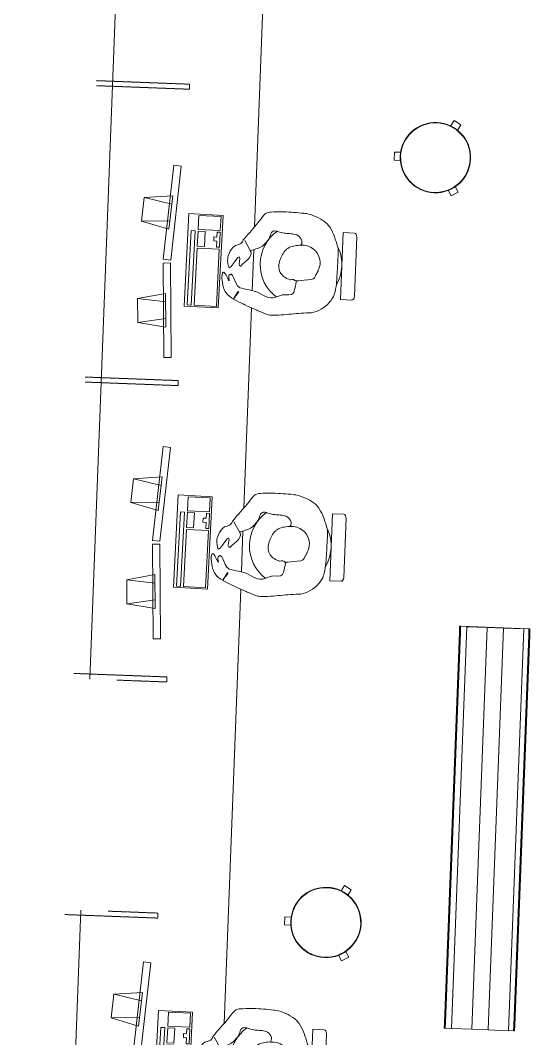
# Model space of a CAD drawing. Header units: millimetres. Extents: x 17567 to 83301, y -4294 to 56331.
# Drawn here: x 53362 to 55903, y 7733 to 12797 of the extents above; entities that cross this region are included whole.
import ezdxf

# ---------------------------------------------------------------- set-up
doc = ezdxf.new("R2010")
doc.units = ezdxf.units.MM
doc.header["$MEASUREMENT"] = 0
doc.linetypes.add('Hidden', pattern=[7.14375, 4.7625, -2.38125])
doc.linetypes.add('Hidden dense', pattern=[3.2, 1.6, -1.6])
for name, color, linetype, lineweight in [('E-ELEC-EQPM', 71, 'Continuous', 13), ('E-ELEC-EQPM-HDLN', 91, 'Hidden', 13), ('I-FURN', 40, 'Continuous', 13), ('Q-CASE', 33, 'Continuous', 13), ('Q-CASE-HDLN', 33, 'Hidden dense', 13), ('Q-SPCQ', 91, 'Continuous', 13)]:
    doc.layers.add(name, color=color, linetype=linetype, lineweight=lineweight)

# ---------------------------------------------------------------- blocks, each defined once
blk = doc.blocks.new('New Furniture_Mobile Whiteboard_NR1 - NR1-9722481-GA PLAN - LEVEL 11')
at = {"layer": 'I-FURN'}
for p, q in [((-955.3, -425), (-928.4, -425)), ((-955.3, -430), (-955.3, -425)), ((-928.4, -430), (-955.3, -430)), ((-955.3, -460.4), (-955.3, -430)), ((1014.7, -425), (-928.4, -425)), ((-928.4, -430), (1014.7, -430)), ((1014.7, -425), (1044.7, -425)), ((1044.7, -430), (1014.7, -430)), ((1044.7, -430), (1044.7, -425)), ((1044.7, -425), (1044.7, -430)), ((1044.7, -431.5), (1044.7, -425)), ((1044.7, -768.3), (1044.7, -431.5)), ((-956, -460.4), (1044, -460.4)), ((-956, -561.8), (-956, -460.4)), ((1044, -460.4), (1044, -561.8)), ((-956, -561.8), (1044, -561.8)), ((-956, -642.6), (-956, -561.8)), ((1044, -642.6), (1044, -561.8)), ((1044, -642.6), (-956, -642.6)), ((-956, -744), (-956, -642.6)), ((1044, -642.6), (1044, -744)), ((1044, -744), (-956, -744)), ((-955.3, -770), (-955.3, -744)), ((-955.3, -775), (-955.3, -770)), ((-955.3, -770), (-928.4, -770)), ((-928.4, -775), (-955.3, -775)), ((1014.7, -770), (-928.4, -770)), ((-928.4, -775), (1014.7, -775)), ((1014.7, -770), (1044.7, -770)), ((1044.7, -775), (1014.7, -775)), ((1044.7, -775), (1044.7, -768.3)), ((1044.7, -775), (1044.7, -770)), ((1044.7, -770), (1044.7, -775))]:
    blk.add_line(p, q, dxfattribs=at)
blk = doc.blocks.new('BVN_Permiter Desk_Match Ex South - BVN_Permiter Desk_WEST-9756980-GA PLAN - LEVEL 11')
at = {"layer": 'Q-CASE'}
for p, q in [((4936.7, 30), (-2955.3, 30)), ((10562.7, 30), (6086.7, 30)), ((4400.3, -703), (6562.1, -703)), ((6648, -703), (6851.8, -703)), ((6965.3, -703), (7962.1, -703)), ((8048, -703), (8251.8, -703)), ((8365.3, -703), (10562.7, -703))]:
    blk.add_line(p, q, dxfattribs=at)
at = {"layer": 'Q-CASE-HDLN', "lineweight": 13}
for p, q in [((4911.7, -353), (4911.7, 110)), ((6111.7, 110), (6111.7, -353)), ((7561.7, -353), (7561.7, 110)), ((7561.7, -353), (7561.7, 110)), ((7586.7, 110), (7586.7, -353)), ((7586.7, 110), (7586.7, -353)), ((9036.7, -353), (9036.7, 110)), ((9036.7, -353), (9036.7, 110)), ((9061.7, 110), (9061.7, -353)), ((9061.7, 110), (9061.7, -353)), ((4936.7, -105), (4936.7, -353)), ((6086.7, -353), (6086.7, -105)), ((4936.7, -353), (4911.7, -353)), ((6111.7, -353), (6086.7, -353)), ((7586.7, -353), (7561.7, -353)), ((7586.7, -353), (7561.7, -353)), ((9061.7, -353), (9036.7, -353)), ((9061.7, -353), (9036.7, -353))]:
    blk.add_line(p, q, dxfattribs=at)
blk = doc.blocks.new('POWER_DATA_DROPPER - POWER_DATA_DROPPER-V132-GA PLAN - LEVEL 11')
at = {"layer": 'E-ELEC-EQPM-HDLN'}
for q in [(0, 200), (-200, 0), (0, -200), (200, 0)]:
    blk.add_line((0, 0), q, dxfattribs=at)
blk.add_circle((0, 0), 1800, dxfattribs=at)
for start, end in [(52.8635, 99.0221), (108.2435, 110.1621), (114.687, 187.2701), (35.289, 37.0873), (0.5651, 1.2218), (238.8, 335.1765), (209.3891, 210.0482), (212.7837, 213.4429)]:
    blk.add_arc((0, 0), 1800, start, end, dxfattribs=at)
blk = doc.blocks.new('New Furniture_Monitor _ Chair - Perimeter Desking-9838932-GA PLAN - LEVEL 11')
at = {"layer": 'I-FURN'}
for p, q in [((-231.6, -75.6), (-229.3, 94.4)), ((230.7, 88.1), (-229.3, 94.4)), ((230.7, 88.1), (228.3, -81.9)), ((-231.6, -75.6), (228.3, -81.9)), ((-469.1, -159.9), (-466.4, -122.9)), ((-466.4, -122.9), (2.3, -157.1)), ((486.5, -136), (17, -157.3)), ((488.1, -173.1), (486.5, -136)), ((-0.4, -194.1), (-469.1, -159.9)), ((-150, -171.5), (-317.8, -159.2)), ((-317.8, -159.2), (-303.4, -300.6)), ((-275.4, -162.3), (-303.1, -299.2)), ((-192.4, -168.4), (-184.8, -309.1)), ((-184.8, -309.1), (-150, -171.5)), ((-0.4, -194.1), (2.3, -157.1)), ((18.7, -194.4), (17, -157.3)), ((18.7, -194.4), (488.1, -173.1)), ((168.8, -175.9), (337, -168.2)), ((199.8, -314.5), (168.8, -175.9)), ((211.4, -173.9), (199.8, -314.5)), ((294.4, -170.2), (318.4, -307.8)), ((337, -168.2), (318.7, -309.1)), ((-303.4, -300.6), (-184.8, -309.1)), ((318.7, -309.1), (199.8, -314.5))]:
    blk.add_line(p, q, dxfattribs=at)
at = {"layer": 'Q-SPCQ'}
for p, q in [((-224.8, -25.4), (-223.3, 84.6)), ((-153.3, 83.6), (-223.3, 84.6)), ((-154.8, -26.4), (-153.3, 83.6)), ((-145.5, 83.5), (-145.7, 68.5)), ((-145.7, 68.5), (-120.7, 68.2)), ((-70.5, 82.5), (-145.5, 83.5)), ((-120.7, 68.2), (-120.9, 53.2)), ((-120.9, 53.2), (-100.9, 52.9)), ((-100.9, 52.9), (-100.7, 67.9)), ((-100.7, 67.9), (-70.7, 67.5)), ((-70.7, 67.5), (-70.5, 82.5)), ((-60.5, 82.3), (-62, -27.6)), ((224.5, 78.4), (-60.5, 82.3)), ((222.9, -31.6), (224.5, 78.4)), ((-147, -26.5), (-146.5, 8.5)), ((-146.5, 8.5), (-71.5, 7.5)), ((-71.5, 7.5), (-72, -27.5)), ((-224.8, -25.4), (-154.8, -26.4)), ((-147.5, -61.5), (-147.2, -41.5)), ((-147.2, -41.5), (222.7, -46.6)), ((-72, -27.5), (-147, -26.5)), ((-62, -27.6), (222.9, -31.6)), ((222.7, -46.6), (222.5, -66.6)), ((222.5, -66.6), (-147.5, -61.5))]:
    blk.add_line(p, q, dxfattribs=at)
blk = doc.blocks.new('Existing Furniture_Aalto Stool 60_EC4 - EC4A-10015310-GA PLAN - LEVEL 11')
at = {"layer": 'I-FURN'}
for p, q in [((20, 205), (-20, 205)), ((-20, 172.8), (-20, 205)), ((20, 205), (20, 172.8)), ((-187.5, -85.2), (-159.6, -69.1)), ((-187.5, -85.2), (-167.5, -119.8)), ((159.6, -69.1), (187.5, -85.2)), ((167.5, -119.8), (187.5, -85.2)), ((-139.6, -103.7), (-167.5, -119.8)), ((167.5, -119.8), (139.6, -103.7))]:
    blk.add_line(p, q, dxfattribs=at)
for radius, start, end in [(175, 360, 180), (173, 360, 180), (173, 0, 180), (175, 180, 360), (173, 180, 360), (173, 180, 0)]:
    blk.add_arc((0, 0), radius, start, end, dxfattribs=at)
blk = doc.blocks.new('Man_Sitting_01_ENT - Man Sitting-9509311-GA PLAN - LEVEL 11')
at = {"layer": 'I-FURN'}
for p, q in [((-29.7, 150.7), (-18.6, 158.5)), ((-29.7, 150.7), (-18.6, 158.5)), ((-18.6, 158.5), (-7.3, 165.3)), ((-18.6, 158.5), (-7.3, 165.3)), ((-7.3, 165.3), (4.2, 170.8)), ((-7.3, 165.3), (4.2, 170.8)), ((4.2, 170.8), (15.9, 174.8)), ((4.2, 170.8), (15.9, 174.8)), ((15.9, 174.8), (28, 177.5)), ((15.9, 174.8), (28, 177.5)), ((28, 177.5), (33.6, 178.3)), ((28, 177.5), (33.6, 178.3)), ((33.6, 178.3), (40.5, 178.9)), ((33.6, 178.3), (40.5, 178.9)), ((40.5, 178.9), (53, 179.8)), ((40.5, 178.9), (53, 179.8)), ((53, 179.8), (65.5, 180.7)), ((53, 179.8), (65.5, 180.7)), ((79.6, 182), (90.5, 183.4)), ((79.6, 182), (90.5, 183.4)), ((90.5, 183.4), (103, 184.9)), ((90.5, 183.4), (103, 184.9)), ((103, 184.9), (115.4, 186.5)), ((103, 184.9), (115.4, 186.5)), ((115.4, 186.5), (127.9, 188.1)), ((115.4, 186.5), (127.9, 188.1)), ((127.9, 188.1), (140.3, 189.7)), ((127.9, 188.1), (140.3, 189.7)), ((140.3, 189.7), (152.8, 191.3)), ((140.3, 189.7), (152.8, 191.3)), ((152.8, 191.3), (165.3, 192.8)), ((152.8, 191.3), (165.3, 192.8)), ((165.3, 192.8), (171.3, 193.6)), ((165.3, 192.8), (171.3, 193.6)), ((171.3, 193.6), (177.7, 194.3)), ((171.3, 193.6), (177.7, 194.3)), ((177.7, 194.3), (190.3, 195.8)), ((177.7, 194.3), (190.3, 195.8)), ((190.3, 195.8), (202.8, 196.9)), ((190.3, 195.8), (202.8, 196.9)), ((202.8, 196.9), (215.4, 197.5)), ((202.8, 196.9), (215.4, 197.5)), ((215.4, 197.5), (227.9, 197.3)), ((215.4, 197.5), (227.9, 197.3)), ((240.3, 195.8), (252.5, 193)), ((240.3, 195.8), (252.5, 193)), ((252.5, 193), (264.6, 189.3)), ((252.5, 193), (264.6, 189.3)), ((264.6, 189.3), (276.5, 185)), ((264.6, 189.3), (276.5, 185)), ((276.5, 185), (288.3, 180.4)), ((276.5, 185), (288.3, 180.4)), ((288.3, 180.4), (294.6, 177.8)), ((288.3, 180.4), (294.6, 177.8)), ((294.6, 177.8), (300, 175.6)), ((294.6, 177.8), (300, 175.6)), ((300, 175.6), (311.7, 170.9)), ((300, 175.6), (311.7, 170.9)), ((311.7, 170.9), (323.3, 166.1)), ((311.7, 170.9), (323.3, 166.1)), ((323.3, 166.1), (334.9, 161.3)), ((323.3, 166.1), (334.9, 161.3)), ((334.9, 161.3), (346.5, 156.5)), ((334.9, 161.3), (346.5, 156.5)), ((346.5, 156.5), (358.1, 151.7)), ((346.5, 156.5), (358.1, 151.7)), ((-77.9, 92.1), (-72.5, 103.4)), ((-77.9, 92.1), (-72.5, 103.4)), ((-72.5, 103.4), (-65.9, 114)), ((-72.5, 103.4), (-65.9, 114)), ((-65.9, 114), (-58.3, 124.1)), ((-65.9, 114), (-58.3, 124.1)), ((-58.3, 124.1), (-49.6, 133.5)), ((-58.3, 124.1), (-49.6, 133.5)), ((-49.6, 133.5), (-40, 142.4)), ((-49.6, 133.5), (-40, 142.4)), ((-40, 142.4), (-29.7, 150.7)), ((-40, 142.4), (-29.7, 150.7)), ((197.8, 102.5), (185.9, 97.8)), ((197.8, 102.5), (185.9, 97.8)), ((209.8, 107), (197.8, 102.5)), ((209.8, 107), (197.8, 102.5)), ((221.7, 110.5), (209.8, 107)), ((221.7, 110.5), (209.8, 107)), ((227.8, 111.6), (221.7, 110.5)), ((227.8, 111.6), (221.7, 110.5)), ((233.6, 111.9), (227.8, 111.6)), ((233.6, 111.9), (227.8, 111.6)), ((245.4, 110.3), (233.6, 111.9)), ((245.4, 110.3), (233.6, 111.9)), ((257.3, 106.4), (245.4, 110.3)), ((257.3, 106.4), (245.4, 110.3)), ((269.1, 101), (257.3, 106.4)), ((269.1, 101), (257.3, 106.4)), ((358.1, 151.7), (360.7, 150.6)), ((358.1, 151.7), (360.7, 150.6)), ((360.7, 150.6), (369.7, 146.8)), ((360.7, 150.6), (369.7, 146.8)), ((369.7, 146.8), (381.2, 141.8)), ((369.7, 146.8), (381.2, 141.8)), ((381.2, 141.8), (392.7, 136.7)), ((381.2, 141.8), (392.7, 136.7)), ((392.7, 136.7), (404.2, 131.6)), ((392.7, 136.7), (404.2, 131.6)), ((396.8, 94.3), (413.8, 116.6)), ((414.8, 118.6), (400.9, 92.4)), ((404.2, 131.6), (414.3, 127)), ((404.2, 131.6), (414.3, 127)), ((414.3, 127), (415.4, 126.3)), ((414.3, 127), (415.4, 126.3)), ((415.4, 126.3), (414.8, 118.6)), ((415.4, 126.3), (414.8, 118.6)), ((414.8, 118.6), (418.3, 123)), ((414.8, 118.6), (418.3, 123)), ((418.3, 123), (421.2, 122.5)), ((418.3, 123), (421.2, 122.5)), ((421.2, 122.5), (427.4, 118.7)), ((421.2, 122.5), (427.4, 118.7)), ((427.4, 118.7), (437.4, 112)), ((427.4, 118.7), (437.4, 112)), ((437.4, 112), (447.5, 103.9)), ((437.4, 112), (447.5, 103.9)), ((447.5, 103.9), (456.8, 93.9)), ((447.5, 103.9), (456.8, 93.9)), ((-88.8, 42.8), (-87, 55.3)), ((-88.8, 42.8), (-87, 55.3)), ((-87, 55.3), (-84.8, 67.7)), ((-87, 55.3), (-84.8, 67.7)), ((-84.8, 67.7), (-82.5, 77.6)), ((-84.8, 67.7), (-82.5, 77.6)), ((115.7, 60.4), (113.1, 48.1)), ((115.7, 60.4), (113.1, 48.1)), ((118.4, 72.6), (115.7, 60.4)), ((118.4, 72.6), (115.7, 60.4)), ((120.2, 79.7), (118.4, 72.6)), ((120.2, 79.7), (118.4, 72.6)), ((122.3, 84.2), (120.2, 79.7)), ((122.3, 84.2), (120.2, 79.7)), ((131.4, 90.4), (122.3, 84.2)), ((131.4, 90.4), (122.3, 84.2)), ((144.7, 92.4), (131.4, 90.4)), ((144.7, 92.4), (131.4, 90.4)), ((159.7, 92.8), (144.7, 92.4)), ((159.7, 92.8), (144.7, 92.4)), ((173.8, 94), (159.7, 92.8)), ((173.8, 94), (159.7, 92.8)), ((177.4, 94.9), (173.8, 94)), ((177.4, 94.9), (173.8, 94)), ((185.9, 97.8), (177.4, 94.9)), ((185.9, 97.8), (177.4, 94.9)), ((280.9, 95), (269.1, 101)), ((280.9, 95), (269.1, 101)), ((292.8, 89.1), (280.9, 95)), ((292.8, 89.1), (280.9, 95)), ((304.6, 84.3), (292.8, 89.1)), ((304.6, 84.3), (292.8, 89.1)), ((309.2, 82.8), (304.6, 84.3)), ((309.2, 82.8), (304.6, 84.3)), ((316.5, 80.9), (309.2, 82.8)), ((316.5, 80.9), (309.2, 82.8)), ((328.8, 78.3), (316.5, 80.9)), ((328.8, 78.3), (316.5, 80.9)), ((341.4, 75.9), (328.8, 78.3)), ((341.4, 75.9), (328.8, 78.3)), ((354, 73.8), (341.4, 75.9)), ((354, 73.8), (341.4, 75.9)), ((366.5, 71.5), (354, 73.8)), ((366.5, 71.5), (354, 73.8)), ((378.7, 69), (366.5, 71.5)), ((378.7, 69), (366.5, 71.5)), ((387.8, 66.7), (378.7, 69)), ((387.8, 66.7), (378.7, 69)), ((390.3, 65.9), (387.8, 66.7)), ((390.3, 65.9), (387.8, 66.7)), ((400.2, 58.1), (390.3, 65.9)), ((400.2, 58.1), (390.3, 65.9)), ((408.2, 45.9), (400.2, 58.1)), ((408.2, 45.9), (400.2, 58.1)), ((456.8, 93.9), (460.1, 89.1)), ((456.8, 93.9), (460.1, 89.1)), ((460.1, 89.1), (464.3, 82)), ((460.1, 89.1), (464.3, 82)), ((464.3, 82), (469.7, 69.9)), ((464.3, 82), (469.7, 69.9)), ((469.7, 69.9), (473.5, 57.8)), ((469.7, 69.9), (473.5, 57.8)), ((473.5, 57.8), (476.1, 45.7)), ((473.5, 57.8), (476.1, 45.7)), ((-91.2, 7.5), (-90.8, 17.9)), ((-91.2, 7.5), (-90.8, 17.9)), ((-90.8, 17.9), (-90, 30.4)), ((-90.8, 17.9), (-90, 30.4)), ((-90, 30.4), (-88.8, 42.8)), ((-90, 30.4), (-88.8, 42.8)), ((33.6, 12.3), (70.7, 17.7)), ((70.7, 17.7), (84.2, 19.7)), ((84.2, 19.7), (99, 21.8)), ((110.5, 35.8), (107.8, 23.6)), ((110.5, 35.8), (107.8, 23.6)), ((107.8, 23.6), (108.6, 22.7)), ((107.8, 23.6), (108.6, 22.7)), ((111.1, 38.4), (110.5, 35.8)), ((111.1, 38.4), (110.5, 35.8)), ((113.1, 48.1), (111.1, 38.4)), ((113.1, 48.1), (111.1, 38.4)), ((116.5, 19.8), (123.4, 15.6)), ((116.5, 19.8), (123.4, 15.6)), ((123.4, 15.6), (124.6, 15.3)), ((123.4, 15.6), (124.6, 15.3)), ((124.6, 15.3), (131, 16.1)), ((124.6, 15.3), (131, 16.1)), ((131, 16.1), (138.8, 17.7)), ((131, 16.1), (138.8, 17.7)), ((138.8, 17.7), (140.5, 17.5)), ((138.8, 17.7), (140.5, 17.5)), ((140.5, 17.5), (146.3, 15.9)), ((140.5, 17.5), (146.3, 15.9)), ((146.3, 15.9), (153.5, 13.4)), ((146.3, 15.9), (153.5, 13.4)), ((153.5, 13.4), (160.5, 10.4)), ((153.5, 13.4), (160.5, 10.4)), ((160.5, 10.4), (167.1, 6.7)), ((160.5, 10.4), (167.1, 6.7)), ((167.1, 6.7), (173.5, 2.2)), ((167.1, 6.7), (173.5, 2.2)), ((173.5, 2.2), (179.6, -3.3)), ((173.5, 2.2), (179.6, -3.3)), ((415, 31.8), (408.2, 45.9)), ((415, 31.8), (408.2, 45.9)), ((421.3, 18), (415, 31.8)), ((421.3, 18), (415, 31.8)), ((427.7, 7.1), (421.3, 18)), ((427.7, 7.1), (421.3, 18)), ((434.9, 1.4), (427.7, 7.1)), ((434.9, 1.4), (427.7, 7.1)), ((437.7, 1.1), (434.9, 1.4)), ((437.7, 1.1), (434.9, 1.4)), ((444.4, 5.9), (437.7, 1.1)), ((444.4, 5.9), (437.7, 1.1)), ((443.6, 35.3), (442.9, 34.2)), ((443.6, 35.3), (442.9, 34.2)), ((442.9, 34.2), (445.8, 20.5)), ((442.9, 34.2), (445.8, 20.5)), ((446.7, 31.9), (443.6, 35.3)), ((446.7, 31.9), (443.6, 35.3)), ((444.9, 6.5), (444.4, 5.9)), ((444.9, 6.5), (444.4, 5.9)), ((445.8, 20.5), (444.9, 6.5)), ((445.8, 20.5), (444.9, 6.5)), ((452.4, 20.1), (446.7, 31.9)), ((452.4, 20.1), (446.7, 31.9)), ((459.4, 6.4), (452.4, 20.1)), ((459.4, 6.4), (452.4, 20.1)), ((462.8, 1.7), (459.4, 6.4)), ((462.8, 1.7), (459.4, 6.4)), ((468.5, -5.3), (462.8, 1.7)), ((468.5, -5.3), (462.8, 1.7)), ((476.1, 45.7), (477.7, 33.6)), ((476.1, 45.7), (477.7, 33.6)), ((479.4, 8.7), (476.9, -3.8)), ((479.4, 8.7), (476.9, -3.8)), ((477.7, 33.6), (479, 21.4)), ((477.7, 33.6), (479, 21.4)), ((479, 21.4), (479.1, 20.3)), ((479, 21.4), (479.1, 20.3)), ((479.1, 20.3), (479.4, 8.7)), ((479.1, 20.3), (479.4, 8.7)), ((-92.7, -55.7), (-92.5, -44.9)), ((-92.7, -55.7), (-92.5, -44.9)), ((-92.5, -44.9), (-92.2, -32.3)), ((-92.5, -44.9), (-92.2, -32.3)), ((-92.2, -32.3), (-91.9, -19.8)), ((-92.2, -32.3), (-91.9, -19.8)), ((-91.9, -19.8), (-91.6, -7.2)), ((-91.9, -19.8), (-91.6, -7.2)), ((179.6, -3.3), (185.5, -9.8)), ((179.6, -3.3), (185.5, -9.8)), ((185.5, -9.8), (187.1, -11.9)), ((185.5, -9.8), (187.1, -11.9)), ((187.1, -11.9), (190.7, -17.2)), ((187.1, -11.9), (190.7, -17.2)), ((190.7, -17.2), (194.5, -24.6)), ((190.7, -17.2), (194.5, -24.6)), ((194.5, -24.6), (197, -32.1)), ((194.5, -24.6), (197, -32.1)), ((197, -32.1), (198.4, -39.6)), ((197, -32.1), (198.4, -39.6)), ((198.4, -39.6), (198.9, -47.1)), ((198.4, -39.6), (198.9, -47.1)), ((198.9, -47.1), (198.8, -52.5)), ((198.9, -47.1), (198.8, -52.5)), ((368.4, -60.9), (379.4, -50.3)), ((368.4, -60.9), (379.4, -50.3)), ((379.4, -50.3), (388.4, -40.7)), ((379.4, -50.3), (388.4, -40.7)), ((388.4, -40.7), (389.6, -40.1)), ((388.4, -40.7), (389.6, -40.1)), ((389.6, -40.1), (394.6, -43.4)), ((389.6, -40.1), (394.6, -43.4)), ((394.6, -43.4), (397.1, -49.3)), ((394.6, -43.4), (397.1, -49.3)), ((397.1, -49.3), (396, -63.4)), ((397.1, -49.3), (396, -63.4)), ((425.7, -50.8), (436.1, -36.2)), ((425.7, -50.8), (436.1, -36.2)), ((436.1, -36.2), (444.5, -30.6)), ((436.1, -36.2), (444.5, -30.6)), ((444.5, -30.6), (447.8, -34.1)), ((444.5, -30.6), (447.8, -34.1)), ((447.8, -34.1), (449.6, -38.8)), ((447.8, -34.1), (449.6, -38.8)), ((449.6, -38.8), (452.8, -51.2)), ((449.6, -38.8), (452.8, -51.2)), ((475.1, -7.5), (468.5, -5.3)), ((475.1, -7.5), (468.5, -5.3)), ((476.9, -3.8), (475.1, -7.5)), ((476.9, -3.8), (475.1, -7.5)), ((-93.6, -107.7), (-93.4, -95.1)), ((-93.6, -107.7), (-93.4, -95.1)), ((-93.4, -95.1), (-93.3, -82.5)), ((-93.4, -95.1), (-93.3, -82.5)), ((-93.3, -82.5), (-93, -70)), ((-93.3, -82.5), (-93, -70)), ((186.2, -100), (182.8, -107)), ((186.2, -100), (182.8, -107)), ((189.3, -92.9), (186.2, -100)), ((189.3, -92.9), (186.2, -100)), ((194.8, -77.4), (192.4, -85)), ((194.8, -77.4), (192.4, -85)), ((196.6, -69.8), (194.8, -77.4)), ((196.6, -69.8), (194.8, -77.4)), ((197.9, -62.2), (196.6, -69.8)), ((197.9, -62.2), (196.6, -69.8)), ((198.7, -54.7), (197.9, -62.2)), ((198.7, -54.7), (197.9, -62.2)), ((198.8, -52.5), (198.7, -54.7)), ((198.8, -52.5), (198.7, -54.7)), ((338.5, -103.7), (341.3, -93)), ((338.5, -103.7), (341.3, -93)), ((341.3, -93), (348.1, -82.3)), ((341.3, -93), (348.1, -82.3)), ((348.1, -82.3), (357.5, -71.6)), ((348.1, -82.3), (357.5, -71.6)), ((357.5, -71.6), (368.4, -60.9)), ((357.5, -71.6), (368.4, -60.9)), ((396, -63.4), (393.7, -77.6)), ((396, -63.4), (393.7, -77.6)), ((393.7, -77.6), (395.2, -85.1)), ((393.7, -77.6), (395.2, -85.1)), ((395.2, -85.1), (396.6, -86.3)), ((395.2, -85.1), (396.6, -86.3)), ((396.6, -86.3), (404.5, -82.1)), ((396.6, -86.3), (404.5, -82.1)), ((404.5, -82.1), (414.7, -68.2)), ((404.5, -82.1), (414.7, -68.2)), ((414.7, -68.2), (425.7, -50.8)), ((414.7, -68.2), (425.7, -50.8)), ((448.5, -100.8), (443.6, -112.3)), ((448.5, -100.8), (443.6, -112.3)), ((452.2, -89.5), (448.5, -100.8)), ((452.2, -89.5), (448.5, -100.8)), ((452.8, -51.2), (454.5, -64.2)), ((452.8, -51.2), (454.5, -64.2)), ((454.5, -64.2), (454.3, -77.2)), ((454.5, -64.2), (454.3, -77.2)), ((-93.6, -120.2), (-93.6, -107.7)), ((-93.6, -120.2), (-93.6, -107.7)), ((-93.6, -132.1), (-93.6, -120.2)), ((-93.6, -132.1), (-93.6, -120.2)), ((-89.3, -157.3), (-92.3, -145.2)), ((-89.3, -157.3), (-92.3, -145.2)), ((129.9, -150.5), (122.3, -152.3)), ((129.9, -150.5), (122.3, -152.3)), ((137.2, -148.4), (129.9, -150.5)), ((137.2, -148.4), (129.9, -150.5)), ((144.4, -145.6), (137.2, -148.4)), ((144.4, -145.6), (137.2, -148.4)), ((151.4, -142), (144.4, -145.6)), ((151.4, -142), (144.4, -145.6)), ((158.2, -137.5), (151.4, -142)), ((158.2, -137.5), (151.4, -142)), ((161.7, -134.8), (158.2, -137.5)), ((161.7, -134.8), (158.2, -137.5)), ((164.6, -132.1), (161.7, -134.8)), ((164.6, -132.1), (161.7, -134.8)), ((170.2, -126.2), (164.6, -132.1)), ((170.2, -126.2), (164.6, -132.1)), ((175, -120.1), (170.2, -126.2)), ((175, -120.1), (170.2, -126.2)), ((179.1, -113.7), (175, -120.1)), ((179.1, -113.7), (175, -120.1)), ((182.8, -107), (179.1, -113.7)), ((182.8, -107), (179.1, -113.7)), ((274.5, -154.2), (279.4, -149.1)), ((274.5, -154.2), (279.4, -149.1)), ((279.4, -149.1), (284.6, -144.3)), ((279.4, -149.1), (284.6, -144.3)), ((284.6, -144.3), (290.2, -140.1)), ((284.6, -144.3), (290.2, -140.1)), ((296.6, -136.6), (302.8, -133.8)), ((296.6, -136.6), (302.8, -133.8)), ((302.8, -133.8), (309.3, -131.1)), ((302.8, -133.8), (309.3, -131.1)), ((309.3, -131.1), (315.8, -128.7)), ((309.3, -131.1), (315.8, -128.7)), ((315.8, -128.7), (322.4, -126.5)), ((315.8, -128.7), (322.4, -126.5)), ((322.4, -126.5), (329, -124.4)), ((322.4, -126.5), (329, -124.4)), ((329, -124.4), (335.7, -122.5)), ((329, -124.4), (335.7, -122.5)), ((335.7, -122.5), (342.4, -120.5)), ((335.7, -122.5), (342.4, -120.5)), ((340.9, -114.5), (338.5, -103.7)), ((340.9, -114.5), (338.5, -103.7)), ((341.9, -116.3), (340.9, -114.5)), ((341.9, -116.3), (340.9, -114.5)), ((343.9, -119.6), (341.9, -116.3)), ((343.9, -119.6), (341.9, -116.3)), ((342.4, -120.5), (343.9, -119.6)), ((342.4, -120.5), (343.9, -119.6)), ((373.4, -168.1), (343.9, -119.6)), ((395.2, -150.7), (390.8, -154)), ((395.2, -150.7), (390.8, -154)), ((406.7, -145.9), (395.2, -150.7)), ((406.7, -145.9), (395.2, -150.7)), ((418.8, -141.6), (406.7, -145.9)), ((418.8, -141.6), (406.7, -145.9)), ((427.2, -135.8), (418.8, -141.6)), ((427.2, -135.8), (418.8, -141.6)), ((429.1, -133.8), (427.2, -135.8)), ((429.1, -133.8), (427.2, -135.8)), ((437.2, -123.4), (429.1, -133.8)), ((437.2, -123.4), (429.1, -133.8)), ((443.6, -112.3), (437.2, -123.4)), ((443.6, -112.3), (437.2, -123.4)), ((-85.2, -169.3), (-89.3, -157.3)), ((-85.2, -169.3), (-89.3, -157.3)), ((-80.6, -181.3), (-85.2, -169.3)), ((-80.6, -181.3), (-85.2, -169.3)), ((-78.2, -187.8), (-80.6, -181.3)), ((-78.2, -187.8), (-80.6, -181.3)), ((-76.2, -193.2), (-78.2, -187.8)), ((-76.2, -193.2), (-78.2, -187.8)), ((-71.6, -204.9), (-76.2, -193.2)), ((-71.6, -204.9), (-76.2, -193.2)), ((89.7, -162.7), (88.7, -169.8)), ((89.7, -162.7), (88.7, -169.8)), ((88.7, -169.8), (89.9, -177.6)), ((88.7, -169.8), (89.9, -177.6)), ((93.3, -157.1), (89.7, -162.7)), ((93.3, -157.1), (89.7, -162.7)), ((89.9, -177.6), (93.1, -185.6)), ((89.9, -177.6), (93.1, -185.6)), ((93.1, -185.6), (97.7, -193.1)), ((93.1, -185.6), (97.7, -193.1)), ((99, -155.3), (93.3, -155.5)), ((99, -155.3), (93.3, -155.5)), ((93.3, -155.5), (93.3, -157.1)), ((93.3, -155.5), (93.3, -157.1)), ((97.7, -193.1), (103.5, -199.5)), ((97.7, -193.1), (103.5, -199.5)), ((106.8, -154.7), (99, -155.3)), ((106.8, -154.7), (99, -155.3)), ((103.5, -199.5), (110, -204.2)), ((103.5, -199.5), (110, -204.2)), ((114.6, -153.7), (106.8, -154.7)), ((114.6, -153.7), (106.8, -154.7)), ((122.3, -152.3), (114.6, -153.7)), ((122.3, -152.3), (114.6, -153.7)), ((245.4, -204.8), (247.8, -197.3)), ((245.4, -204.8), (247.8, -197.3)), ((247.8, -197.3), (250.2, -189.5)), ((247.8, -197.3), (250.2, -189.5)), ((250.2, -189.5), (253, -182.2)), ((250.2, -189.5), (253, -182.2)), ((253, -182.2), (256.5, -175.8)), ((253, -182.2), (256.5, -175.8)), ((256.5, -175.8), (258.1, -173.8)), ((256.5, -175.8), (258.1, -173.8)), ((258.1, -173.8), (261, -170.4)), ((258.1, -173.8), (261, -170.4)), ((261, -170.4), (265.4, -165)), ((261, -170.4), (265.4, -165)), ((265.4, -165), (269.9, -159.6)), ((265.4, -165), (269.9, -159.6)), ((269.9, -159.6), (274.5, -154.2)), ((269.9, -159.6), (274.5, -154.2)), ((357.9, -200.3), (350, -210.1)), ((357.9, -200.3), (350, -210.1)), ((365.8, -190.6), (357.9, -200.3)), ((365.8, -190.6), (357.9, -200.3)), ((373.6, -180.7), (365.8, -190.6)), ((373.6, -180.7), (365.8, -190.6)), ((380.3, -172.2), (373.6, -180.7)), ((380.3, -172.2), (373.6, -180.7)), ((381.2, -170.7), (380.3, -172.2)), ((381.2, -170.7), (380.3, -172.2)), ((384.1, -162.4), (381.2, -170.7)), ((384.1, -162.4), (381.2, -170.7)), ((386.2, -159.2), (384.1, -162.4)), ((386.2, -159.2), (384.1, -162.4)), ((390.8, -154), (386.2, -159.2)), ((390.8, -154), (386.2, -159.2)), ((-66.7, -216.3), (-71.6, -204.9)), ((-66.7, -216.3), (-71.6, -204.9)), ((-61.2, -227.5), (-66.7, -216.3)), ((-61.2, -227.5), (-66.7, -216.3)), ((-55, -238.4), (-61.2, -227.5)), ((-55, -238.4), (-61.2, -227.5)), ((-47.9, -249.1), (-55, -238.4)), ((-47.9, -249.1), (-55, -238.4)), ((-45.4, -252.5), (-47.9, -249.1)), ((-45.4, -252.5), (-47.9, -249.1)), ((110, -204.2), (114.4, -206.1)), ((110, -204.2), (114.4, -206.1)), ((114.4, -206.1), (116.8, -206.8)), ((114.4, -206.1), (116.8, -206.8)), ((116.8, -206.8), (123.8, -208.4)), ((116.8, -206.8), (123.8, -208.4)), ((123.8, -208.4), (130.7, -209.5)), ((123.8, -208.4), (130.7, -209.5)), ((130.7, -209.5), (137.6, -210.3)), ((130.7, -209.5), (137.6, -210.3)), ((137.6, -210.3), (144.6, -210.9)), ((137.6, -210.3), (144.6, -210.9)), ((144.6, -210.9), (151.5, -211.2)), ((144.6, -210.9), (151.5, -211.2)), ((151.5, -211.2), (158.5, -211.5)), ((151.5, -211.2), (158.5, -211.5)), ((158.5, -211.5), (165.5, -211.8)), ((158.5, -211.5), (165.5, -211.8)), ((165.5, -211.8), (172.4, -212.2)), ((165.5, -211.8), (172.4, -212.2)), ((172.4, -212.2), (179.3, -212.7)), ((172.4, -212.2), (179.3, -212.7)), ((179.3, -212.7), (184.8, -213.4)), ((179.3, -212.7), (184.8, -213.4)), ((184.8, -213.4), (186.2, -213.6)), ((184.8, -213.4), (186.2, -213.6)), ((186.2, -213.6), (193.1, -215)), ((186.2, -213.6), (193.1, -215)), ((193.1, -215), (200, -216.9)), ((193.1, -215), (200, -216.9)), ((200, -216.9), (207, -218.8)), ((200, -216.9), (207, -218.8)), ((207, -218.8), (213.8, -220.6)), ((207, -218.8), (213.8, -220.6)), ((213.8, -220.6), (220.7, -221.7)), ((213.8, -220.6), (220.7, -221.7)), ((220.7, -221.7), (227.5, -221.9)), ((220.7, -221.7), (227.5, -221.9)), ((227.5, -221.9), (230.5, -221.6)), ((227.5, -221.9), (230.5, -221.6)), ((230.5, -221.6), (233.9, -220.6)), ((230.5, -221.6), (233.9, -220.6)), ((233.9, -220.6), (238.9, -217.1)), ((233.9, -220.6), (238.9, -217.1)), ((238.9, -217.1), (242.6, -211.6)), ((238.9, -217.1), (242.6, -211.6)), ((242.6, -211.6), (245.4, -204.8)), ((242.6, -211.6), (245.4, -204.8)), ((318.7, -249.3), (311.2, -259.3)), ((318.7, -249.3), (311.2, -259.3)), ((326.2, -239.5), (318.7, -249.3)), ((326.2, -239.5), (318.7, -249.3)), ((342.1, -219.8), (334.2, -229.6)), ((342.1, -219.8), (334.2, -229.6)), ((350, -210.1), (342.1, -219.8)), ((350, -210.1), (342.1, -219.8)), ((-11, -283.6), (-21.3, -276.5)), ((-11, -283.6), (-21.3, -276.5)), ((0, -289.9), (-11, -283.6)), ((0, -289.9), (-11, -283.6)), ((11.5, -295.5), (0, -289.9)), ((11.5, -295.5), (0, -289.9)), ((35.3, -304.9), (23.4, -300.5)), ((35.3, -304.9), (23.4, -300.5)), ((280.7, -299.2), (276.3, -304.4)), ((280.7, -299.2), (276.3, -304.4)), ((288.6, -289.3), (280.7, -299.2)), ((288.6, -289.3), (280.7, -299.2)), ((296.3, -279.3), (288.6, -289.3)), ((296.3, -279.3), (288.6, -289.3)), ((303.8, -269.3), (296.3, -279.3)), ((303.8, -269.3), (296.3, -279.3)), ((311.2, -259.3), (303.8, -269.3)), ((311.2, -259.3), (303.8, -269.3)), ((47.3, -308.6), (35.3, -304.9)), ((47.3, -308.6), (35.3, -304.9)), ((59.4, -311.6), (47.3, -308.6)), ((59.4, -311.6), (47.3, -308.6)), ((71.7, -313.8), (59.4, -311.6)), ((71.7, -313.8), (59.4, -311.6)), ((78.9, -314.6), (71.7, -313.8)), ((78.9, -314.6), (71.7, -313.8)), ((84.2, -315), (78.9, -314.6)), ((84.2, -315), (78.9, -314.6)), ((96.8, -316), (84.2, -315)), ((96.8, -316), (84.2, -315)), ((109.3, -316.8), (96.8, -316)), ((109.3, -316.8), (96.8, -316)), ((121.9, -317.4), (109.3, -316.8)), ((121.9, -317.4), (109.3, -316.8)), ((134.4, -317.8), (121.9, -317.4)), ((134.4, -317.8), (121.9, -317.4)), ((147, -318.1), (134.4, -317.8)), ((147, -318.1), (134.4, -317.8)), ((159.5, -318.3), (147, -318.1)), ((159.5, -318.3), (147, -318.1)), ((172.1, -318.4), (159.5, -318.3)), ((172.1, -318.4), (159.5, -318.3)), ((179.6, -318.4), (172.1, -318.4)), ((179.6, -318.4), (172.1, -318.4)), ((184.6, -318.4), (179.6, -318.4)), ((184.6, -318.4), (179.6, -318.4)), ((197.2, -318.1), (184.6, -318.4)), ((197.2, -318.1), (184.6, -318.4)), ((234.8, -316), (222.2, -317)), ((234.8, -316), (222.2, -317)), ((247.3, -314.7), (234.8, -316)), ((247.3, -314.7), (234.8, -316)), ((255.1, -313.7), (247.3, -314.7)), ((255.1, -313.7), (247.3, -314.7)), ((259.9, -312.9), (255.1, -313.7)), ((259.9, -312.9), (255.1, -313.7)), ((271.9, -308.3), (259.9, -312.9)), ((271.9, -308.3), (259.9, -312.9)), ((276.3, -304.4), (271.9, -308.3)), ((276.3, -304.4), (271.9, -308.3))]:
    blk.add_line(p, q, dxfattribs=at)
at = {"layer": 'I-FURN', "flags": 128}
blk.add_lwpolyline([(-0.3, -41.3), (0.6, -39.2), (1.1, -37.9), (2.2, -35.5), (2.7, -34.3), (3.5, -32.2), (4.3, -30.3), (4.8, -29.1), (5.7, -27), (6.3, -25.6), (6.6, -24.8), (7.2, -23.3), (8.5, -20), (8.8, -19.3), (8.9, -18.9), (9.1, -18.5), (9.2, -18.3), (9.3, -18.1), (9.5, -17.7), (9.6, -17.5), (9.8, -17.1), (9.8, -17), (10, -16.7), (10.1, -16.4), (10.2, -16.2), (10.5, -15.8), (10.7, -15.5), (11.1, -14.7), (12.4, -12.6), (13.2, -11.2)], dxfattribs=at)
at = {"layer": 'I-FURN'}
for centre, radius, start, end in [((45.6, 464.6), 284.6, 274.0071, 276.8438), ((45.6, 464.6), 284.6, 274.0071, 276.8438), ((226.5, 133), 64.3, 77.5691, 88.7139), ((226.5, 133), 64.3, 77.5691, 88.7139), ((-1.8, 59.5), 82.8, 156.8194, 167.3251), ((-1.8, 59.5), 82.8, 156.8194, 167.3251), ((407.7, 85.4), 14.1, 140.7597, 181.2403), ((385.3, 100.7), 17.6, 298, 332), ((526.1, -16), 617.8, 177.8185, 179.1814), ((526.1, -16), 617.8, 177.8185, 179.1814), ((44.3, -17.7), 31.8, 109.7519, 168.2481), ((112.2, -68.8), 91.6, 92.2647, 98.2884), ((108.5, 10.2), 12.5, 50.2186, 89.4335), ((108.5, 10.2), 12.5, 50.2186, 89.4335), ((77.5, -69.9), 82.8, 159.8467, 192.4509), ((1371.3, -96.1), 1464.5, 178.4245, 178.9768), ((1371.3, -96.1), 1464.5, 178.4245, 178.9768), ((81.8, -68.9), 87.3, 192.4509, 277.5491), ((97.6, -52.5), 100.2, 336.2265, 341.0404), ((97.6, -52.5), 100.2, 336.2265, 341.0404), ((409, -75.5), 45.4, 342.043, 357.8871), ((409, -75.5), 45.4, 342.043, 357.8871), ((-24.4, -131.9), 69.1, 180.2281, 191.1061), ((-24.4, -131.9), 69.1, 180.2281, 191.1061), ((312.9, -173), 39.9, 114.1202, 124.6284), ((312.9, -173), 39.9, 114.1202, 124.6284), ((41.8, -188), 108.4, 216.4914, 227.9051), ((41.8, -188), 108.4, 216.4914, 227.9051), ((558.9, -419.5), 294.1, 139.8126, 142.2745), ((558.9, -419.5), 294.1, 139.8126, 142.2745), ((81.8, -143.8), 168.1, 227.9051, 232.1778), ((81.8, -143.8), 168.1, 227.9051, 232.1778), ((74.2, -163.5), 146.1, 244.6198, 249.679), ((74.2, -163.5), 146.1, 244.6198, 249.679), ((189.3, 119.1), 437.3, 271.029, 274.3181), ((189.3, 119.1), 437.3, 271.029, 274.3181)]:
    blk.add_arc(centre, radius, start, end, dxfattribs=at)
blk = doc.blocks.new('New Furniture_Workstation Task Chair_NC1 - NC1-9466368-GA PLAN - LEVEL 11')
at = {"layer": 'I-FURN', "lineweight": 13}
for p, q in [((-166.7, -203.2), (166.7, -203.2)), ((-166.7, -203.2), (-166.7, -259.5)), ((166.7, -259.5), (166.7, -203.2)), ((-147.6, -271.8), (147.6, -271.8))]:
    blk.add_line(p, q, dxfattribs=at)
at = {"layer": 'I-FURN'}
for start, end in [(37.5271, 145.1267), (242.1432, 296.4149)]:
    blk.add_arc((0, 0), 203.2, start, end, dxfattribs=at)
at = {"layer": 'I-FURN', "lineweight": 13}
for centre, major_axis, start_param, end_param in [((-147.6, -259.5), (19, 0), 3.141593, 4.712389), ((147.6, -259.5), (-19.1, 0), 1.570796, 3.141593)]:
    blk.add_ellipse(centre, major_axis=major_axis, ratio=0.642788, start_param=start_param, end_param=end_param, dxfattribs=at)

msp = doc.modelspace()

# ---------------------------------------------------------------- block references
at = {"layer": 'E-ELEC-EQPM', "rotation": 340.816525054261}
msp.add_blockref('POWER_DATA_DROPPER - POWER_DATA_DROPPER-V132-GA PLAN - LEVEL 11', (58054.5, 11486.6), dxfattribs=at)
at = {"layer": 'I-FURN'}
for name, p, rotation in [('Existing Furniture_Aalto Stool 60_EC4 - EC4A-10015310-GA PLAN - LEVEL 11', (55424.7, 12113.9), 87.81652505426094), ('New Furniture_Monitor _ Chair - Perimeter Desking-9838932-GA PLAN - LEVEL 11', (54266.1, 11601.1), 267.8165250542615), ('Man_Sitting_01_ENT - Man Sitting-9509311-GA PLAN - LEVEL 11', (54843.4, 11519.1), 177.8165250542611), ('New Furniture_Workstation Task Chair_NC1 - NC1-9466368-GA PLAN - LEVEL 11', (54756.6, 11582.4), 87.81652505426189), ('New Furniture_Monitor _ Chair - Perimeter Desking-9838932-GA PLAN - LEVEL 11', (54212.8, 10202.2), 267.8165250542615), ('Man_Sitting_01_ENT - Man Sitting-9509311-GA PLAN - LEVEL 11', (54790.1, 10120.1), 177.8165250542611), ('New Furniture_Workstation Task Chair_NC1 - NC1-9466368-GA PLAN - LEVEL 11', (54703.3, 10183.5), 87.81652505426189), ('New Furniture_Mobile Whiteboard_NR1 - NR1-9722481-GA PLAN - LEVEL 11', (55080.3, 8755.7), 87.81652505426094), ('Existing Furniture_Aalto Stool 60_EC4 - EC4A-10015310-GA PLAN - LEVEL 11', (54880.2, 8310.4), 87.81652505426094), ('New Furniture_Monitor _ Chair - Perimeter Desking-9838932-GA PLAN - LEVEL 11', (54115.1, 7639), 267.8165250542615), ('Man_Sitting_01_ENT - Man Sitting-9509311-GA PLAN - LEVEL 11', (54692.4, 7557), 177.8165250542611), ('New Furniture_Workstation Task Chair_NC1 - NC1-9466368-GA PLAN - LEVEL 11', (54605.6, 7620.3), 87.81652505426189)]:
    msp.add_blockref(name, p, dxfattribs=dict(at, rotation=rotation))
at = {"layer": 'Q-CASE', "rotation": 87.81652505426096}
msp.add_blockref('BVN_Permiter Desk_Match Ex South - BVN_Permiter Desk_WEST-9756980-GA PLAN - LEVEL 11', (53504.6, 3437.5), dxfattribs=at)

doc.saveas('drawing.dxf')
